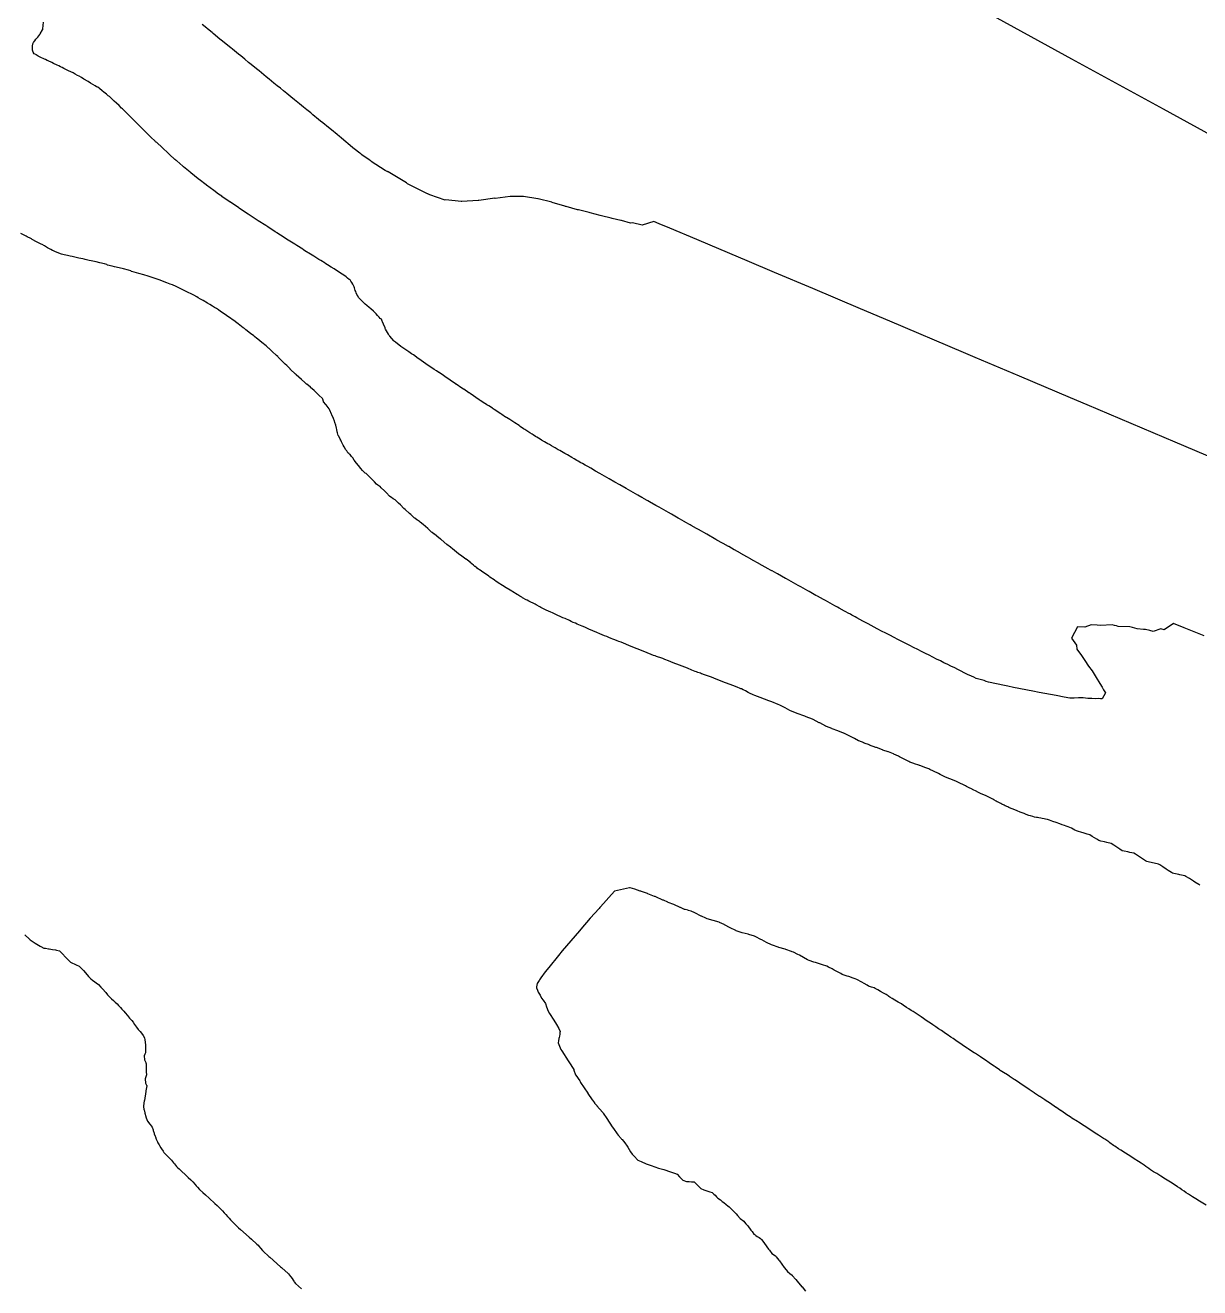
# Model space of a CAD drawing. Header units: metres. Extents: x 483462 to 484492, y 8428718 to 8429266.
# Drawn here: x 483600.89 to 483633.18, y 8429175.46 to 8429210.15 of the extents above; entities that cross this region are included whole.
import ezdxf

# ---------------------------------------------------------------- set-up
doc = ezdxf.new("R2010")
doc.units = ezdxf.units.M
for name, color, linetype in [('C-TINN-BNDY', 110, 'Continuous'), ('C-TOPO-MAJR', 9, 'Continuous'), ('C-TOPO-MINR', 8, 'Continuous')]:
    doc.layers.add(name, color=color, linetype=linetype)

msp = doc.modelspace()

# ---------------------------------------------------------------- linework, layer by layer
at = {"layer": 'C-TINN-BNDY', "color": 110, "linetype": 'Continuous', "lineweight": -3, "flags": 128}
msp.add_lwpolyline([(483570.195, 8429244.511), (483595.869, 8429227.753), (483596.878, 8429227.171), (483599.399, 8429225.791), (483601.92, 8429224.412), (483604.441, 8429223.032), (483606.962, 8429221.652), (483609.483, 8429220.272), (483612.004, 8429218.892), (483614.524, 8429217.512), (483617.045, 8429216.133), (483619.566, 8429214.753), (483622.087, 8429213.373), (483624.608, 8429211.993), (483627.129, 8429210.613), (483629.65, 8429209.234), (483632.171, 8429207.854), (483634.691, 8429206.474)], dxfattribs=at)
at = {"layer": 'C-TOPO-MAJR', "color": 9, "linetype": 'Continuous', "lineweight": -3, "elevation": 1210, "flags": 128}
msp.add_lwpolyline([(483633.945, 8429198.088), (483632.503, 8429198.698), (483630.081, 8429199.723), (483629.62, 8429199.918), (483628.22, 8429200.511), (483627.002, 8429201.027), (483626.684, 8429201.162), (483624.653, 8429202.022), (483623.846, 8429202.363), (483622.537, 8429202.918), (483621.49, 8429203.361), (483620.739, 8429203.679), (483619.722, 8429204.109), (483619.347, 8429204.268), (483618.607, 8429204.579), (483618.315, 8429204.7), (483618.173, 8429204.759), (483617.846, 8429204.661), (483617.584, 8429204.729), (483617.531, 8429204.72), (483617.281, 8429204.785), (483617.264, 8429204.787), (483617.028, 8429204.846), (483616.993, 8429204.855), (483616.733, 8429204.919), (483616.696, 8429204.929), (483616.419, 8429204.998), (483616.388, 8429205.006), (483616.099, 8429205.078), (483616.075, 8429205.083), (483615.762, 8429205.172), (483615.742, 8429205.177), (483615.721, 8429205.182), (483615.377, 8429205.286), (483615.363, 8429205.289), (483614.99, 8429205.386), (483614.982, 8429205.388), (483614.589, 8429205.452), (483614.586, 8429205.453), (483614.229, 8429205.447), (483614.225, 8429205.448), (483613.811, 8429205.397), (483613.803, 8429205.399), (483613.361, 8429205.343), (483613.35, 8429205.343), (483613.339, 8429205.341), (483612.891, 8429205.315), (483612.877, 8429205.313), (483612.448, 8429205.353), (483612.437, 8429205.352), (483612.012, 8429205.497), (483611.954, 8429205.518), (483611.952, 8429205.519), (483611.403, 8429205.799), (483611.381, 8429205.814), (483611.372, 8429205.82), (483611.367, 8429205.823), (483610.866, 8429206.122), (483610.861, 8429206.125), (483610.855, 8429206.128), (483610.849, 8429206.132), (483610.842, 8429206.136), (483610.823, 8429206.146), (483610.8, 8429206.158), (483610.788, 8429206.167), (483610.404, 8429206.413), (483610.39, 8429206.426), (483610.372, 8429206.44), (483610.349, 8429206.458), (483610.142, 8429206.598), (483610.117, 8429206.619), (483610.086, 8429206.644), (483609.928, 8429206.762), (483609.898, 8429206.787), (483609.761, 8429206.905), (483609.715, 8429206.943), (483609.579, 8429207.059), (483609.527, 8429207.102), (483609.462, 8429207.155), (483609.31, 8429207.279), (483609.231, 8429207.343), (483609.073, 8429207.472), (483609.011, 8429207.522), (483608.954, 8429207.569), (483608.8, 8429207.695), (483608.739, 8429207.744), (483608.629, 8429207.834), (483608.539, 8429207.906), (483608.432, 8429207.994), (483608.294, 8429208.105), (483608.191, 8429208.19), (483608.085, 8429208.275), (483607.987, 8429208.355), (483607.905, 8429208.422), (483607.819, 8429208.492), (483607.728, 8429208.566), (483607.599, 8429208.671), (483607.516, 8429208.738), (483607.318, 8429208.899), (483607.244, 8429208.96), (483607.097, 8429209.08), (483607.029, 8429209.135), (483606.923, 8429209.221), (483606.813, 8429209.312), (483606.756, 8429209.358), (483606.585, 8429209.497), (483606.539, 8429209.535), (483606.278, 8429209.748), (483606.242, 8429209.777), (483606.054, 8429209.93), (483606.026, 8429209.953), (483605.902, 8429210.056), (483605.881, 8429210.073), (483605.756, 8429210.176)], dxfattribs=at)
at = {"layer": 'C-TOPO-MINR', "color": 8, "linetype": 'Continuous', "lineweight": -3, "flags": 128}
for points, elevation in [([(483633.296, 8429193.372), (483632.747, 8429193.599), (483632.456, 8429193.715), (483632.201, 8429193.543), (483632.103, 8429193.566), (483631.899, 8429193.492), (483631.799, 8429193.522), (483631.68, 8429193.547), (483631.629, 8429193.553), (483631.453, 8429193.566), (483631.39, 8429193.588), (483631.327, 8429193.603), (483631.256, 8429193.621), (483630.935, 8429193.633), (483630.884, 8429193.647), (483630.828, 8429193.662), (483630.77, 8429193.673), (483630.449, 8429193.66), (483630.357, 8429193.667), (483630.189, 8429193.675), (483630.015, 8429193.617), (483629.817, 8429193.618), (483629.646, 8429193.308), (483629.786, 8429193.122), (483629.799, 8429193.005), (483629.923, 8429192.838), (483630.015, 8429192.697), (483630.114, 8429192.54), (483630.217, 8429192.409), (483630.331, 8429192.227), (483630.43, 8429192.063), (483630.497, 8429191.968), (483630.533, 8429191.89), (483630.583, 8429191.808), (483630.489, 8429191.646), (483630.45, 8429191.646), (483630.393, 8429191.655), (483630.314, 8429191.646), (483630.206, 8429191.651), (483630.096, 8429191.649), (483629.974, 8429191.672), (483629.842, 8429191.669), (483629.725, 8429191.663), (483629.608, 8429191.662), (483629.449, 8429191.692), (483629.225, 8429191.731), (483628.766, 8429191.818), (483628.585, 8429191.854), (483628.058, 8429191.957), (483627.896, 8429191.99), (483627.811, 8429192.01), (483627.368, 8429192.099), (483627.309, 8429192.123), (483627.251, 8429192.152), (483627.031, 8429192.203), (483626.969, 8429192.235), (483626.9, 8429192.269), (483626.794, 8429192.313), (483626.697, 8429192.362), (483626.621, 8429192.4), (483626.523, 8429192.451), (483626.439, 8429192.492), (483626.336, 8429192.542), (483626.247, 8429192.587), (483626.143, 8429192.637), (483626.048, 8429192.685), (483625.943, 8429192.737), (483625.84, 8429192.788), (483625.735, 8429192.841), (483625.635, 8429192.891), (483625.523, 8429192.947), (483625.422, 8429192.998), (483625.306, 8429193.057), (483625.209, 8429193.107), (483625.082, 8429193.172), (483624.989, 8429193.219), (483624.897, 8429193.266), (483624.761, 8429193.336), (483624.671, 8429193.383), (483624.532, 8429193.455), (483624.449, 8429193.498), (483624.308, 8429193.572), (483624.23, 8429193.612), (483624.064, 8429193.701), (483623.987, 8429193.742), (483623.916, 8429193.78), (483623.75, 8429193.868), (483623.704, 8429193.893), (483623.613, 8429193.942), (483623.571, 8429193.966), (483623.511, 8429193.999), (483623.449, 8429194.034), (483623.41, 8429194.056), (483623.265, 8429194.136), (483623.214, 8429194.163), (483623.143, 8429194.202), (483622.886, 8429194.343), (483622.837, 8429194.37), (483622.664, 8429194.465), (483622.626, 8429194.486), (483622.533, 8429194.538), (483622.437, 8429194.592), (483622.403, 8429194.611), (483622.211, 8429194.718), (483622.177, 8429194.737), (483622.133, 8429194.761), (483621.814, 8429194.938), (483621.787, 8429194.953), (483621.565, 8429195.077), (483621.551, 8429195.084), (483621.422, 8429195.157), (483621.411, 8429195.163), (483621.279, 8429195.237), (483621.27, 8429195.242), (483621.113, 8429195.33), (483621.104, 8429195.335), (483620.835, 8429195.486), (483620.831, 8429195.488), (483620.73, 8429195.545), (483620.559, 8429195.641), (483620.552, 8429195.645), (483620.385, 8429195.739), (483620.378, 8429195.743), (483620.228, 8429195.826), (483620.224, 8429195.829), (483620.219, 8429195.831), (483620.073, 8429195.913), (483620.06, 8429195.92), (483619.905, 8429196.008), (483619.872, 8429196.027), (483619.627, 8429196.166), (483619.395, 8429196.297), (483619.342, 8429196.327), (483619.199, 8429196.408), (483619.169, 8429196.425), (483619.035, 8429196.5), (483619.019, 8429196.508), (483619.003, 8429196.517), (483618.872, 8429196.591), (483618.838, 8429196.61), (483618.651, 8429196.716), (483618.573, 8429196.761), (483618.314, 8429196.908), (483618.223, 8429196.96), (483618.052, 8429197.057), (483618.002, 8429197.085), (483617.89, 8429197.148), (483617.864, 8429197.163), (483617.837, 8429197.178), (483617.728, 8429197.239), (483617.665, 8429197.275), (483617.539, 8429197.347), (483617.407, 8429197.422), (483617.232, 8429197.523), (483617.097, 8429197.6), (483616.943, 8429197.688), (483616.816, 8429197.761), (483616.686, 8429197.835), (483616.57, 8429197.902), (483616.436, 8429197.979), (483616.355, 8429198.025), (483616.285, 8429198.066), (483616.207, 8429198.109), (483616.167, 8429198.132), (483616.092, 8429198.174), (483616.051, 8429198.197), (483615.983, 8429198.236), (483615.915, 8429198.275), (483615.794, 8429198.345), (483615.72, 8429198.388), (483615.673, 8429198.415), (483615.584, 8429198.467), (483615.542, 8429198.491), (483615.46, 8429198.539), (483615.419, 8429198.563), (483615.356, 8429198.6), (483615.303, 8429198.63), (483615.259, 8429198.654), (483615.214, 8429198.679), (483615.161, 8429198.709), (483615.086, 8429198.754), (483615.045, 8429198.779), (483614.955, 8429198.834), (483614.921, 8429198.854), (483614.855, 8429198.896), (483614.827, 8429198.914), (483614.759, 8429198.957), (483614.732, 8429198.975), (483614.654, 8429199.026), (483614.624, 8429199.046), (483614.591, 8429199.068), (483614.495, 8429199.131), (483614.465, 8429199.152), (483614.351, 8429199.228), (483614.321, 8429199.248), (483614.238, 8429199.303), (483614.209, 8429199.319), (483614.164, 8429199.345), (483614.118, 8429199.371), (483614.09, 8429199.387), (483613.99, 8429199.454), (483613.963, 8429199.472), (483613.784, 8429199.593), (483613.751, 8429199.615), (483613.732, 8429199.628), (483613.63, 8429199.697), (483613.616, 8429199.705), (483613.579, 8429199.726), (483613.541, 8429199.748), (483613.527, 8429199.756), (483613.392, 8429199.847), (483613.372, 8429199.861), (483613.119, 8429200.033), (483613.096, 8429200.049), (483613.083, 8429200.057), (483612.944, 8429200.152), (483612.94, 8429200.154), (483612.892, 8429200.182), (483612.889, 8429200.184), (483612.734, 8429200.29), (483612.728, 8429200.295), (483612.716, 8429200.303), (483612.428, 8429200.501), (483612.427, 8429200.501), (483612.384, 8429200.531), (483612.266, 8429200.612), (483612.263, 8429200.614), (483612.197, 8429200.654), (483612.136, 8429200.693), (483612.129, 8429200.698), (483611.984, 8429200.799), (483611.971, 8429200.808), (483611.714, 8429200.987), (483611.696, 8429201), (483611.561, 8429201.094), (483611.513, 8429201.125), (483611.431, 8429201.176), (483611.407, 8429201.194), (483611.24, 8429201.306), (483611.211, 8429201.326), (483611.065, 8429201.446), (483611.044, 8429201.462), (483611.019, 8429201.481), (483610.915, 8429201.614), (483610.895, 8429201.632), (483610.884, 8429201.65), (483610.876, 8429201.669), (483610.792, 8429201.804), (483610.788, 8429201.824), (483610.785, 8429201.845), (483610.746, 8429201.916), (483610.737, 8429201.94), (483610.712, 8429202), (483610.7, 8429202.027), (483610.681, 8429202.075), (483610.647, 8429202.099), (483610.622, 8429202.129), (483610.572, 8429202.182), (483610.535, 8429202.22), (483610.46, 8429202.297), (483610.389, 8429202.358), (483610.344, 8429202.397), (483610.28, 8429202.451), (483610.232, 8429202.491), (483610.176, 8429202.546), (483610.131, 8429202.589), (483610.088, 8429202.636), (483610.053, 8429202.673), (483610.029, 8429202.72), (483610.009, 8429202.756), (483609.991, 8429202.798), (483609.974, 8429202.834), (483609.964, 8429202.868), (483609.953, 8429202.904), (483609.945, 8429202.935), (483609.934, 8429202.97), (483609.916, 8429203.006), (483609.896, 8429203.043), (483609.87, 8429203.082), (483609.844, 8429203.122), (483609.819, 8429203.158), (483609.798, 8429203.171), (483609.751, 8429203.208), (483609.709, 8429203.238), (483609.646, 8429203.283), (483609.605, 8429203.312), (483609.581, 8429203.327), (483609.521, 8429203.366), (483609.477, 8429203.394), (483609.379, 8429203.457), (483609.302, 8429203.506), (483609.196, 8429203.573), (483609.156, 8429203.599), (483609.132, 8429203.614), (483609.017, 8429203.686), (483608.965, 8429203.719), (483608.823, 8429203.808), (483608.734, 8429203.863), (483608.581, 8429203.959), (483608.536, 8429203.987), (483608.517, 8429204.002), (483608.353, 8429204.105), (483608.305, 8429204.135), (483608.122, 8429204.25), (483608.045, 8429204.299), (483608.005, 8429204.324), (483607.81, 8429204.448), (483607.799, 8429204.458), (483607.762, 8429204.481), (483607.558, 8429204.612), (483607.502, 8429204.648), (483607.292, 8429204.783), (483607.267, 8429204.8), (483607.042, 8429204.947), (483607.035, 8429204.954), (483607.016, 8429204.966), (483606.784, 8429205.12), (483606.76, 8429205.136), (483606.532, 8429205.29), (483606.524, 8429205.295), (483606.297, 8429205.453), (483606.296, 8429205.453), (483606.296, 8429205.454), (483606.294, 8429205.455), (483606.206, 8429205.517), (483606.078, 8429205.61), (483606.074, 8429205.612), (483605.873, 8429205.761), (483605.868, 8429205.765), (483605.671, 8429205.917), (483605.663, 8429205.922), (483605.654, 8429205.928), (483605.643, 8429205.937), (483605.447, 8429206.095), (483605.423, 8429206.116), (483605.244, 8429206.267), (483605.225, 8429206.283), (483605.059, 8429206.427), (483605.044, 8429206.438), (483605.029, 8429206.448), (483605.006, 8429206.469), (483604.852, 8429206.607), (483604.81, 8429206.646), (483604.672, 8429206.776), (483604.645, 8429206.801), (483604.518, 8429206.922), (483604.504, 8429206.932), (483604.49, 8429206.942), (483604.475, 8429206.955), (483604.459, 8429206.968), (483604.342, 8429207.083), (483604.311, 8429207.113), (483604.255, 8429207.168), (483604.148, 8429207.275), (483604.113, 8429207.309), (483604.015, 8429207.406), (483603.999, 8429207.423), (483603.982, 8429207.439), (483603.948, 8429207.473), (483603.858, 8429207.564), (483603.795, 8429207.627), (483603.713, 8429207.71), (483603.676, 8429207.747), (483603.602, 8429207.821), (483603.585, 8429207.838), (483603.568, 8429207.854), (483603.539, 8429207.879), (483603.471, 8429207.946), (483603.401, 8429208.013), (483603.338, 8429208.073), (483603.264, 8429208.144), (483603.208, 8429208.196), (483603.173, 8429208.217), (483603.123, 8429208.26), (483603.052, 8429208.318), (483603.005, 8429208.357), (483602.932, 8429208.416), (483602.883, 8429208.452), (483602.851, 8429208.467), (483602.81, 8429208.487), (483602.75, 8429208.527), (483602.688, 8429208.564), (483602.619, 8429208.607), (483602.505, 8429208.677), (483602.439, 8429208.717), (483602.373, 8429208.755), (483602.332, 8429208.776), (483602.265, 8429208.81), (483602.204, 8429208.843), (483602.082, 8429208.906), (483602.026, 8429208.934), (483601.956, 8429208.969), (483601.909, 8429208.992), (483601.863, 8429209.015), (483601.816, 8429209.039), (483601.771, 8429209.061), (483601.666, 8429209.108), (483601.624, 8429209.127), (483601.517, 8429209.176), (483601.495, 8429209.186), (483601.449, 8429209.212), (483601.425, 8429209.222), (483601.38, 8429209.242), (483601.334, 8429209.261), (483601.316, 8429209.269), (483601.263, 8429209.297), (483601.25, 8429209.305), (483601.192, 8429209.34), (483601.182, 8429209.347), (483601.139, 8429209.372), (483601.105, 8429209.414), (483601.087, 8429209.474), (483601.087, 8429209.523), (483601.087, 8429209.533), (483601.087, 8429209.582), (483601.098, 8429209.643), (483601.119, 8429209.679), (483601.144, 8429209.717), (483601.152, 8429209.727), (483601.186, 8429209.769), (483601.196, 8429209.78), (483601.234, 8429209.827), (483601.291, 8429209.904), (483601.3, 8429209.916), (483601.364, 8429210.025), (483601.372, 8429210.039), (483601.374, 8429210.054), (483601.396, 8429210.244)], 1208), ([(483633.176, 8429186.523), (483633.148, 8429186.54), (483633.042, 8429186.602), (483633.001, 8429186.629), (483632.894, 8429186.705), (483632.797, 8429186.761), (483632.764, 8429186.781), (483632.629, 8429186.81), (483632.597, 8429186.817), (483632.464, 8429186.846), (483632.43, 8429186.853), (483632.396, 8429186.875), (483632.306, 8429186.928), (483632.255, 8429186.963), (483632.164, 8429187.03), (483632.08, 8429187.08), (483632.041, 8429187.104), (483631.92, 8429187.129), (483631.88, 8429187.137), (483631.761, 8429187.16), (483631.721, 8429187.169), (483631.682, 8429187.193), (483631.573, 8429187.264), (483631.517, 8429187.303), (483631.41, 8429187.373), (483631.366, 8429187.401), (483631.252, 8429187.425), (483631.203, 8429187.436), (483631.094, 8429187.458), (483631.045, 8429187.468), (483630.979, 8429187.511), (483630.893, 8429187.567), (483630.81, 8429187.621), (483630.736, 8429187.669), (483630.619, 8429187.699), (483630.56, 8429187.714), (483630.461, 8429187.736), (483630.401, 8429187.751), (483630.342, 8429187.787), (483630.279, 8429187.826), (483630.218, 8429187.864), (483630.151, 8429187.905), (483630.082, 8429187.928), (483630, 8429187.954), (483629.907, 8429187.979), (483629.842, 8429187.997), (483629.787, 8429188.012), (483629.738, 8429188.038), (483629.698, 8429188.06), (483629.648, 8429188.087), (483629.608, 8429188.108), (483629.563, 8429188.125), (483629.505, 8429188.146), (483629.457, 8429188.163), (483629.392, 8429188.185), (483629.329, 8429188.208), (483629.232, 8429188.242), (483629.135, 8429188.277), (483629.045, 8429188.307), (483628.99, 8429188.327), (483628.936, 8429188.338), (483628.9, 8429188.346), (483628.846, 8429188.356), (483628.811, 8429188.363), (483628.755, 8429188.373), (483628.72, 8429188.379), (483628.685, 8429188.386), (483628.629, 8429188.396), (483628.589, 8429188.408), (483628.525, 8429188.426), (483628.48, 8429188.44), (483628.405, 8429188.464), (483628.348, 8429188.488), (483628.24, 8429188.531), (483628.153, 8429188.568), (483628.047, 8429188.612), (483627.996, 8429188.633), (483627.93, 8429188.661), (483627.897, 8429188.675), (483627.831, 8429188.705), (483627.799, 8429188.719), (483627.734, 8429188.751), (483627.705, 8429188.767), (483627.639, 8429188.801), (483627.61, 8429188.817), (483627.581, 8429188.833), (483627.514, 8429188.871), (483627.484, 8429188.887), (483627.412, 8429188.926), (483627.364, 8429188.949), (483627.287, 8429188.984), (483627.171, 8429189.037), (483627.097, 8429189.071), (483627.01, 8429189.112), (483626.965, 8429189.132), (483626.88, 8429189.177), (483626.853, 8429189.191), (483626.766, 8429189.237), (483626.74, 8429189.251), (483626.642, 8429189.299), (483626.614, 8429189.312), (483626.584, 8429189.326), (483626.469, 8429189.378), (483626.441, 8429189.39), (483626.329, 8429189.435), (483626.302, 8429189.447), (483626.187, 8429189.494), (483626.152, 8429189.511), (483626.044, 8429189.564), (483625.994, 8429189.589), (483625.861, 8429189.655), (483625.757, 8429189.705), (483625.73, 8429189.718), (483625.618, 8429189.761), (483625.6, 8429189.768), (483625.485, 8429189.808), (483625.469, 8429189.814), (483625.452, 8429189.82), (483625.335, 8429189.859), (483625.319, 8429189.864), (483625.202, 8429189.907), (483625.181, 8429189.917), (483625.072, 8429189.972), (483624.923, 8429190.051), (483624.896, 8429190.065), (483624.771, 8429190.126), (483624.756, 8429190.134), (483624.618, 8429190.185), (483624.609, 8429190.188), (483624.467, 8429190.236), (483624.459, 8429190.239), (483624.289, 8429190.302), (483624.281, 8429190.305), (483624.273, 8429190.308), (483624.102, 8429190.373), (483624.097, 8429190.375), (483623.951, 8429190.428), (483623.948, 8429190.43), (483623.802, 8429190.488), (483623.799, 8429190.49), (483623.683, 8429190.55), (483623.681, 8429190.55), (483623.629, 8429190.579), (483623.54, 8429190.628), (483623.539, 8429190.628), (483623.39, 8429190.703), (483623.386, 8429190.704), (483623.23, 8429190.766), (483623.072, 8429190.822), (483623.061, 8429190.826), (483622.919, 8429190.882), (483622.909, 8429190.886), (483622.901, 8429190.89), (483622.728, 8429190.982), (483622.718, 8429190.987), (483622.549, 8429191.076), (483622.528, 8429191.084), (483622.355, 8429191.153), (483622.316, 8429191.167), (483622.105, 8429191.244), (483621.952, 8429191.304), (483621.923, 8429191.315), (483621.908, 8429191.323), (483621.777, 8429191.392), (483621.76, 8429191.401), (483621.632, 8429191.469), (483621.589, 8429191.486), (483621.41, 8429191.557), (483621.332, 8429191.587), (483621.091, 8429191.677), (483620.947, 8429191.732), (483620.896, 8429191.752), (483620.798, 8429191.802), (483620.777, 8429191.812), (483620.761, 8429191.821), (483620.689, 8429191.86), (483620.669, 8429191.87), (483620.624, 8429191.893), (483620.581, 8429191.914), (483620.561, 8429191.922), (483620.52, 8429191.939), (483620.479, 8429191.955), (483620.412, 8429191.981), (483620.268, 8429192.037), (483620.136, 8429192.088), (483619.884, 8429192.186), (483619.752, 8429192.237), (483619.673, 8429192.268), (483619.613, 8429192.288), (483619.593, 8429192.295), (483619.534, 8429192.315), (483619.513, 8429192.322), (483619.477, 8429192.335), (483619.45, 8429192.345), (483619.412, 8429192.359), (483619.383, 8429192.37), (483619.345, 8429192.384), (483619.305, 8429192.398), (483619.217, 8429192.433), (483619.093, 8429192.482), (483618.878, 8429192.567), (483618.701, 8429192.637), (483618.576, 8429192.687), (483618.471, 8429192.728), (483618.415, 8429192.748), (483618.387, 8429192.759), (483618.331, 8429192.778), (483618.302, 8429192.788), (483618.239, 8429192.811), (483618.204, 8429192.824), (483618.164, 8429192.838), (483618.092, 8429192.865), (483617.982, 8429192.91), (483617.873, 8429192.954), (483617.709, 8429193.021), (483617.505, 8429193.104), (483617.399, 8429193.147), (483617.274, 8429193.198), (483617.208, 8429193.223), (483617.159, 8429193.242), (483617.095, 8429193.267), (483617.045, 8429193.285), (483616.993, 8429193.306), (483616.93, 8429193.331), (483616.877, 8429193.353), (483616.814, 8429193.379), (483616.689, 8429193.432), (483616.605, 8429193.467), (483616.384, 8429193.561), (483616.27, 8429193.61), (483616.196, 8429193.642), (483616.062, 8429193.699), (483616.012, 8429193.721), (483615.956, 8429193.746), (483615.899, 8429193.772), (483615.851, 8429193.793), (483615.73, 8429193.848), (483615.672, 8429193.874), (483615.461, 8429193.97), (483615.385, 8429194.005), (483615.336, 8429194.027), (483615.212, 8429194.084), (483615.178, 8429194.102), (483615.123, 8429194.129), (483615.068, 8429194.158), (483615.036, 8429194.175), (483614.938, 8429194.226), (483614.905, 8429194.242), (483614.735, 8429194.33), (483614.692, 8429194.352), (483614.664, 8429194.366), (483614.562, 8429194.419), (483614.539, 8429194.434), (483614.485, 8429194.466), (483614.431, 8429194.5), (483614.41, 8429194.514), (483614.294, 8429194.585), (483614.268, 8429194.6), (483614.064, 8429194.725), (483614.032, 8429194.745), (483614.012, 8429194.756), (483613.895, 8429194.828), (483613.883, 8429194.837), (483613.838, 8429194.87), (483613.791, 8429194.904), (483613.78, 8429194.912), (483613.666, 8429194.99), (483613.653, 8429194.999), (483613.633, 8429195.013), (483613.431, 8429195.15), (483613.422, 8429195.157), (483613.305, 8429195.237), (483613.3, 8429195.241), (483613.257, 8429195.276), (483613.253, 8429195.28), (483613.211, 8429195.316), (483613.168, 8429195.354), (483613.165, 8429195.356), (483613.122, 8429195.394), (483613.12, 8429195.396), (483613.008, 8429195.48), (483613.006, 8429195.481), (483612.894, 8429195.565), (483612.803, 8429195.633), (483612.69, 8429195.718), (483612.686, 8429195.721), (483612.637, 8429195.762), (483612.635, 8429195.764), (483612.586, 8429195.806), (483612.58, 8429195.81), (483612.484, 8429195.889), (483612.323, 8429196.019), (483612.304, 8429196.035), (483612.209, 8429196.112), (483612.196, 8429196.123), (483612.138, 8429196.167), (483612.131, 8429196.173), (483612.074, 8429196.216), (483612.061, 8429196.228), (483611.982, 8429196.296), (483611.954, 8429196.321), (483611.826, 8429196.433), (483611.749, 8429196.498), (483611.73, 8429196.515), (483611.671, 8429196.556), (483611.656, 8429196.567), (483611.598, 8429196.607), (483611.583, 8429196.62), (483611.489, 8429196.706), (483611.457, 8429196.734), (483611.335, 8429196.848), (483611.302, 8429196.878), (483611.202, 8429196.973), (483611.154, 8429197.019), (483611.087, 8429197.082), (483611.055, 8429197.111), (483611.007, 8429197.143), (483610.959, 8429197.174), (483610.936, 8429197.189), (483610.908, 8429197.217), (483610.817, 8429197.307), (483610.764, 8429197.36), (483610.679, 8429197.445), (483610.647, 8429197.476), (483610.607, 8429197.501), (483610.582, 8429197.518), (483610.543, 8429197.543), (483610.487, 8429197.603), (483610.417, 8429197.679), (483610.358, 8429197.743), (483610.293, 8429197.813), (483610.263, 8429197.834), (483610.237, 8429197.85), (483610.207, 8429197.87), (483610.164, 8429197.921), (483610.12, 8429197.973), (483610.052, 8429198.055), (483609.997, 8429198.123), (483609.936, 8429198.205), (483609.892, 8429198.265), (483609.863, 8429198.304), (483609.825, 8429198.357), (483609.805, 8429198.371), (483609.786, 8429198.386), (483609.762, 8429198.404), (483609.728, 8429198.455), (483609.705, 8429198.49), (483609.655, 8429198.572), (483609.628, 8429198.616), (483609.581, 8429198.706), (483609.562, 8429198.75), (483609.549, 8429198.781), (483609.51, 8429198.863), (483609.491, 8429198.882), (483609.474, 8429198.952), (483609.469, 8429198.977), (483609.454, 8429199.05), (483609.447, 8429199.079), (483609.425, 8429199.162), (483609.419, 8429199.189), (483609.414, 8429199.21), (483609.385, 8429199.304), (483609.375, 8429199.323), (483609.363, 8429199.347), (483609.323, 8429199.447), (483609.313, 8429199.469), (483609.26, 8429199.577), (483609.257, 8429199.591), (483609.244, 8429199.609), (483609.163, 8429199.719), (483609.151, 8429199.734), (483609.092, 8429199.807), (483609.09, 8429199.817), (483609.068, 8429199.882), (483609.063, 8429199.893), (483609.053, 8429199.903), (483608.971, 8429199.981), (483608.962, 8429199.99), (483608.879, 8429200.068), (483608.875, 8429200.072), (483608.845, 8429200.108), (483608.842, 8429200.112), (483608.834, 8429200.118), (483608.736, 8429200.2), (483608.73, 8429200.205), (483608.628, 8429200.29), (483608.626, 8429200.292), (483608.58, 8429200.337), (483608.578, 8429200.339), (483608.485, 8429200.42), (483608.483, 8429200.422), (483608.338, 8429200.551), (483608.325, 8429200.563), (483608.324, 8429200.564), (483608.177, 8429200.706), (483608.173, 8429200.711), (483608.088, 8429200.795), (483608.082, 8429200.801), (483608.035, 8429200.844), (483608.028, 8429200.851), (483607.934, 8429200.946), (483607.844, 8429201.037), (483607.833, 8429201.048), (483607.797, 8429201.079), (483607.784, 8429201.091), (483607.689, 8429201.181), (483607.597, 8429201.267), (483607.579, 8429201.284), (483607.54, 8429201.321), (483607.516, 8429201.341), (483607.398, 8429201.439), (483607.284, 8429201.532), (483607.25, 8429201.559), (483607.204, 8429201.591), (483607.17, 8429201.618), (483607.087, 8429201.683), (483606.954, 8429201.787), (483606.914, 8429201.818), (483606.884, 8429201.841), (483606.742, 8429201.949), (483606.708, 8429201.974), (483606.621, 8429202.04), (483606.583, 8429202.068), (483606.529, 8429202.104), (483606.487, 8429202.134), (483606.421, 8429202.179), (483606.308, 8429202.257), (483606.261, 8429202.29), (483606.199, 8429202.332), (483606.146, 8429202.367), (483606.095, 8429202.401), (483606.037, 8429202.437), (483605.967, 8429202.479), (483605.904, 8429202.517), (483605.782, 8429202.589), (483605.712, 8429202.629), (483605.647, 8429202.667), (483605.607, 8429202.693), (483605.529, 8429202.735), (483605.455, 8429202.771), (483605.369, 8429202.814), (483605.24, 8429202.878), (483605.146, 8429202.92), (483605.078, 8429202.954), (483605.039, 8429202.977), (483604.943, 8429203.017), (483604.875, 8429203.042), (483604.78, 8429203.078), (483604.66, 8429203.122), (483604.597, 8429203.146), (483604.494, 8429203.182), (483604.463, 8429203.197), (483604.349, 8429203.233), (483604.274, 8429203.257), (483604.152, 8429203.292), (483604.018, 8429203.334), (483603.887, 8429203.37), (483603.816, 8429203.392), (483603.794, 8429203.407), (483603.729, 8429203.423), (483603.594, 8429203.458), (483603.477, 8429203.487), (483603.345, 8429203.519), (483603.283, 8429203.535), (483603.152, 8429203.566), (483603.132, 8429203.579), (483603.074, 8429203.594), (483602.941, 8429203.624), (483602.837, 8429203.65), (483602.707, 8429203.679), (483602.652, 8429203.692), (483602.536, 8429203.718), (483602.513, 8429203.724), (483602.475, 8429203.732), (483602.36, 8429203.757), (483602.289, 8429203.773), (483602.177, 8429203.798), (483602.129, 8429203.808), (483602.054, 8429203.825), (483601.965, 8429203.847), (483601.925, 8429203.857), (483601.891, 8429203.867), (483601.815, 8429203.888), (483601.75, 8429203.916), (483601.723, 8429203.927), (483601.664, 8429203.955), (483601.64, 8429203.966), (483601.592, 8429203.993), (483601.574, 8429204.004), (483601.525, 8429204.032), (483601.507, 8429204.042), (483601.449, 8429204.075), (483601.423, 8429204.089), (483601.356, 8429204.127), (483601.326, 8429204.143), (483601.24, 8429204.188), (483601.203, 8429204.207), (483601.086, 8429204.268), (483601.059, 8429204.282), (483601.043, 8429204.29), (483600.942, 8429204.343), (483600.913, 8429204.358), (483600.766, 8429204.434)], 1206), ([(483633.354, 8429177.731), (483633.171, 8429177.842), (483633.064, 8429177.906), (483632.976, 8429177.961), (483632.863, 8429178.03), (483632.804, 8429178.07), (483632.744, 8429178.113), (483632.686, 8429178.153), (483632.627, 8429178.194), (483632.565, 8429178.237), (483632.47, 8429178.297), (483632.372, 8429178.359), (483632.234, 8429178.445), (483632.105, 8429178.525), (483631.992, 8429178.595), (483631.907, 8429178.649), (483631.826, 8429178.704), (483631.776, 8429178.738), (483631.697, 8429178.794), (483631.65, 8429178.827), (483631.564, 8429178.885), (483631.496, 8429178.929), (483631.376, 8429179.005), (483631.284, 8429179.064), (483631.136, 8429179.157), (483631.003, 8429179.242), (483630.946, 8429179.278), (483630.842, 8429179.349), (483630.807, 8429179.373), (483630.706, 8429179.444), (483630.674, 8429179.466), (483630.565, 8429179.54), (483630.529, 8429179.564), (483630.395, 8429179.651), (483630.347, 8429179.682), (483630.192, 8429179.781), (483630.152, 8429179.807), (483629.995, 8429179.908), (483629.841, 8429180.007), (483629.813, 8429180.025), (483629.663, 8429180.123), (483629.641, 8429180.137), (483629.498, 8429180.231), (483629.486, 8429180.238), (483629.355, 8429180.328), (483629.347, 8429180.334), (483629.219, 8429180.422), (483629.214, 8429180.426), (483629.077, 8429180.519), (483629.074, 8429180.521), (483628.926, 8429180.618), (483628.913, 8429180.627), (483628.778, 8429180.714), (483628.775, 8429180.716), (483628.632, 8429180.81), (483628.625, 8429180.814), (483628.491, 8429180.906), (483628.369, 8429180.991), (483628.353, 8429181.001), (483628.232, 8429181.084), (483628.217, 8429181.094), (483628.096, 8429181.174), (483628.078, 8429181.186), (483627.963, 8429181.26), (483627.945, 8429181.272), (483627.843, 8429181.339), (483627.825, 8429181.35), (483627.694, 8429181.434), (483627.674, 8429181.447), (483627.548, 8429181.53), (483627.522, 8429181.547), (483627.427, 8429181.612), (483627.386, 8429181.64), (483627.284, 8429181.711), (483627.185, 8429181.778), (483627.148, 8429181.803), (483627.01, 8429181.894), (483626.971, 8429181.919), (483626.849, 8429181.999), (483626.814, 8429182.022), (483626.782, 8429182.043), (483626.681, 8429182.111), (483626.647, 8429182.135), (483626.549, 8429182.201), (483626.508, 8429182.229), (483626.395, 8429182.307), (483626.333, 8429182.349), (483626.233, 8429182.417), (483626.189, 8429182.447), (483626.111, 8429182.501), (483626.073, 8429182.526), (483625.997, 8429182.578), (483625.958, 8429182.605), (483625.918, 8429182.632), (483625.843, 8429182.682), (483625.801, 8429182.71), (483625.729, 8429182.758), (483625.657, 8429182.807), (483625.586, 8429182.856), (483625.516, 8429182.903), (483625.435, 8429182.958), (483625.35, 8429183.012), (483625.295, 8429183.047), (483625.239, 8429183.083), (483625.175, 8429183.123), (483625.118, 8429183.162), (483625.076, 8429183.19), (483625.036, 8429183.218), (483624.977, 8429183.258), (483624.888, 8429183.311), (483624.798, 8429183.365), (483624.724, 8429183.409), (483624.656, 8429183.449), (483624.63, 8429183.466), (483624.607, 8429183.482), (483624.579, 8429183.5), (483624.553, 8429183.514), (483624.481, 8429183.555), (483624.404, 8429183.598), (483624.324, 8429183.643), (483624.25, 8429183.684), (483624.222, 8429183.697), (483624.193, 8429183.708), (483624.15, 8429183.722), (483624.122, 8429183.732), (483624.068, 8429183.751), (483624.03, 8429183.772), (483623.947, 8429183.82), (483623.883, 8429183.856), (483623.748, 8429183.927), (483623.7, 8429183.952), (483623.653, 8429183.967), (483623.526, 8429184.01), (483623.481, 8429184.025), (483623.349, 8429184.069), (483623.306, 8429184.092), (483623.217, 8429184.137), (483623.124, 8429184.191), (483623.07, 8429184.221), (483622.969, 8429184.272), (483622.924, 8429184.295), (483622.802, 8429184.338), (483622.752, 8429184.354), (483622.616, 8429184.394), (483622.568, 8429184.41), (483622.436, 8429184.456), (483622.397, 8429184.475), (483622.281, 8429184.533), (483622.171, 8429184.596), (483622.13, 8429184.619), (483622.009, 8429184.678), (483621.976, 8429184.695), (483621.95, 8429184.704), (483621.801, 8429184.754), (483621.777, 8429184.761), (483621.61, 8429184.809), (483621.587, 8429184.816), (483621.429, 8429184.87), (483621.402, 8429184.883), (483621.268, 8429184.948), (483621.139, 8429185.021), (483621.114, 8429185.034), (483620.974, 8429185.102), (483620.956, 8429185.111), (483620.936, 8429185.117), (483620.779, 8429185.169), (483620.762, 8429185.174), (483620.599, 8429185.217), (483620.437, 8429185.27), (483620.423, 8429185.276), (483620.264, 8429185.351), (483620.11, 8429185.434), (483620.102, 8429185.439), (483619.972, 8429185.501), (483619.969, 8429185.503), (483619.966, 8429185.504), (483619.803, 8429185.55), (483619.802, 8429185.55), (483619.636, 8429185.597), (483619.636, 8429185.597), (483619.601, 8429185.613), (483619.478, 8429185.669), (483619.475, 8429185.67), (483619.297, 8429185.76), (483619.293, 8429185.763), (483619.194, 8429185.812), (483619.114, 8429185.831), (483619.109, 8429185.832), (483619.029, 8429185.851), (483619.024, 8429185.852), (483619.016, 8429185.856), (483618.903, 8429185.907), (483618.895, 8429185.911), (483618.717, 8429185.996), (483618.568, 8429186.047), (483618.553, 8429186.053), (483618.435, 8429186.107), (483618.418, 8429186.114), (483618.22, 8429186.202), (483618.202, 8429186.209), (483618.184, 8429186.215), (483618.008, 8429186.285), (483617.992, 8429186.291), (483617.828, 8429186.351), (483617.81, 8429186.356), (483617.791, 8429186.362), (483617.649, 8429186.411), (483617.518, 8429186.452), (483617.499, 8429186.454), (483617.089, 8429186.357), (483616.7, 8429185.927), (483616.687, 8429185.913), (483616.663, 8429185.885), (483616.424, 8429185.613), (483616.161, 8429185.312), (483616.122, 8429185.267), (483615.654, 8429184.717), (483615.55, 8429184.593), (483615.281, 8429184.263), (483615.185, 8429184.142), (483615.062, 8429183.98), (483615.023, 8429183.919), (483615.017, 8429183.903), (483614.959, 8429183.825), (483614.943, 8429183.726), (483614.942, 8429183.702), (483614.975, 8429183.636), (483614.986, 8429183.583), (483615.046, 8429183.498), (483615.084, 8429183.416), (483615.128, 8429183.362), (483615.189, 8429183.271), (483615.216, 8429183.182), (483615.262, 8429183.064), (483615.305, 8429182.995), (483615.419, 8429182.809), (483615.491, 8429182.693), (483615.559, 8429182.581), (483615.593, 8429182.5), (483615.59, 8429182.478), (483615.582, 8429182.432), (483615.576, 8429182.376), (483615.569, 8429182.335), (483615.561, 8429182.308), (483615.551, 8429182.247), (483615.54, 8429182.186), (483615.614, 8429182.009), (483615.64, 8429181.967), (483615.813, 8429181.698), (483615.852, 8429181.638), (483615.952, 8429181.481), (483615.969, 8429181.455), (483615.97, 8429181.439), (483616.019, 8429181.313), (483616.023, 8429181.307), (483616.028, 8429181.3), (483616.131, 8429181.142), (483616.141, 8429181.128), (483616.156, 8429181.104), (483616.354, 8429180.805), (483616.358, 8429180.799), (483616.472, 8429180.627), (483616.483, 8429180.61), (483616.483, 8429180.61), (483616.541, 8429180.537), (483616.542, 8429180.536), (483616.6, 8429180.465), (483616.601, 8429180.463), (483616.603, 8429180.461), (483616.676, 8429180.377), (483616.679, 8429180.373), (483616.764, 8429180.272), (483616.773, 8429180.258), (483616.878, 8429180.106), (483617.028, 8429179.885), (483617.062, 8429179.835), (483617.164, 8429179.689), (483617.19, 8429179.652), (483617.268, 8429179.562), (483617.282, 8429179.546), (483617.296, 8429179.53), (483617.373, 8429179.444), (483617.433, 8429179.352), (483617.452, 8429179.32), (483617.532, 8429179.196), (483617.575, 8429179.132), (483617.631, 8429179.072), (483617.729, 8429178.968), (483617.817, 8429178.927), (483617.955, 8429178.864), (483618.098, 8429178.815), (483618.301, 8429178.749), (483618.444, 8429178.705), (483618.632, 8429178.647), (483618.735, 8429178.609), (483618.807, 8429178.585), (483618.877, 8429178.511), (483618.933, 8429178.452), (483618.964, 8429178.418), (483619.067, 8429178.38), (483619.139, 8429178.376), (483619.209, 8429178.373), (483619.281, 8429178.369), (483619.336, 8429178.315), (483619.369, 8429178.283), (483619.428, 8429178.222), (483619.462, 8429178.186), (483619.547, 8429178.154), (483619.622, 8429178.126), (483619.706, 8429178.096), (483619.772, 8429178.073), (483619.819, 8429178.031), (483619.852, 8429178.001), (483619.896, 8429177.958), (483619.929, 8429177.925), (483619.999, 8429177.871), (483620.047, 8429177.833), (483620.091, 8429177.8), (483620.162, 8429177.746), (483620.201, 8429177.714), (483620.236, 8429177.684), (483620.272, 8429177.653), (483620.308, 8429177.621), (483620.351, 8429177.574), (483620.43, 8429177.487), (483620.466, 8429177.447), (483620.546, 8429177.358), (483620.58, 8429177.332), (483620.606, 8429177.313), (483620.64, 8429177.286), (483620.666, 8429177.266), (483620.701, 8429177.22), (483620.75, 8429177.157), (483620.838, 8429177.042), (483620.868, 8429177.002), (483620.92, 8429176.935), (483620.955, 8429176.91), (483620.972, 8429176.897), (483621.008, 8429176.872), (483621.026, 8429176.861), (483621.062, 8429176.837), (483621.098, 8429176.811), (483621.115, 8429176.8), (483621.132, 8429176.789), (483621.191, 8429176.707), (483621.216, 8429176.673), (483621.325, 8429176.522), (483621.346, 8429176.493), (483621.411, 8429176.405), (483621.456, 8429176.372), (483621.468, 8429176.364), (483621.513, 8429176.332), (483621.524, 8429176.324), (483621.534, 8429176.311), (483621.608, 8429176.215), (483621.621, 8429176.197), (483621.755, 8429176.019), (483621.761, 8429176.011), (483621.845, 8429175.902), (483621.905, 8429175.855), (483621.909, 8429175.852), (483621.97, 8429175.805), (483621.973, 8429175.803), (483621.976, 8429175.8), (483622.074, 8429175.685), (483622.075, 8429175.684), (483622.111, 8429175.641), (483622.239, 8429175.488), (483622.246, 8429175.48), (483622.34, 8429175.369)], 1204), ([(483600.882, 8429185.159), (483601.009, 8429185.035), (483601.024, 8429185.025), (483601.14, 8429184.945), (483601.167, 8429184.929), (483601.301, 8429184.849), (483601.322, 8429184.837), (483601.405, 8429184.794), (483601.425, 8429184.791), (483601.445, 8429184.788), (483601.53, 8429184.772), (483601.552, 8429184.77), (483601.637, 8429184.759), (483601.726, 8429184.747), (483601.748, 8429184.741), (483601.835, 8429184.72), (483601.907, 8429184.648), (483602.009, 8429184.533), (483602.032, 8429184.509), (483602.105, 8429184.434), (483602.134, 8429184.403), (483602.169, 8429184.388), (483602.255, 8429184.349), (483602.291, 8429184.332), (483602.376, 8429184.293), (483602.452, 8429184.216), (483602.49, 8429184.177), (483602.592, 8429184.062), (483602.631, 8429184.017), (483602.698, 8429183.945), (483602.738, 8429183.915), (483602.802, 8429183.868), (483602.844, 8429183.837), (483602.906, 8429183.791), (483602.968, 8429183.724), (483603.016, 8429183.671), (483603.102, 8429183.572), (483603.155, 8429183.512), (483603.212, 8429183.449), (483603.263, 8429183.402), (483603.315, 8429183.354), (483603.367, 8429183.307), (483603.416, 8429183.262), (483603.458, 8429183.216), (483603.507, 8429183.163), (483603.547, 8429183.117), (483603.597, 8429183.06), (483603.64, 8429183.01), (483603.702, 8429182.939), (483603.761, 8429182.87), (483603.819, 8429182.801), (483603.854, 8429182.759), (483603.898, 8429182.697), (483603.923, 8429182.661), (483603.948, 8429182.625), (483603.993, 8429182.56), (483604.047, 8429182.498), (483604.086, 8429182.456), (483604.134, 8429182.388), (483604.173, 8429182.329), (483604.182, 8429182.271), (483604.195, 8429182.132), (483604.196, 8429182.07), (483604.194, 8429182.037), (483604.193, 8429181.919), (483604.184, 8429181.898), (483604.176, 8429181.879), (483604.156, 8429181.836), (483604.169, 8429181.722), (483604.203, 8429181.649), (483604.21, 8429181.633), (483604.217, 8429181.618), (483604.217, 8429181.6), (483604.217, 8429181.548), (483604.215, 8429181.494), (483604.214, 8429181.479), (483604.218, 8429181.405), (483604.219, 8429181.393), (483604.22, 8429181.309), (483604.221, 8429181.298), (483604.217, 8429181.289), (483604.215, 8429181.28), (483604.189, 8429181.204), (483604.196, 8429181.082), (483604.226, 8429181.029), (483604.229, 8429181.022), (483604.233, 8429181.016), (483604.232, 8429181.005), (483604.21, 8429180.868), (483604.208, 8429180.857), (483604.165, 8429180.607), (483604.164, 8429180.603), (483604.164, 8429180.603), (483604.14, 8429180.446), (483604.139, 8429180.44), (483604.155, 8429180.356), (483604.156, 8429180.35), (483604.177, 8429180.268), (483604.179, 8429180.261), (483604.205, 8429180.167), (483604.209, 8429180.155), (483604.245, 8429180.054), (483604.25, 8429180.041), (483604.255, 8429180.034), (483604.318, 8429179.951), (483604.324, 8429179.943), (483604.38, 8429179.872), (483604.406, 8429179.797), (483604.411, 8429179.781), (483604.433, 8429179.709), (483604.439, 8429179.689), (483604.462, 8429179.626), (483604.469, 8429179.607), (483604.492, 8429179.546), (483604.5, 8429179.526), (483604.529, 8429179.467), (483604.539, 8429179.446), (483604.569, 8429179.387), (483604.581, 8429179.364), (483604.621, 8429179.302), (483604.637, 8429179.276), (483604.682, 8429179.21), (483604.704, 8429179.179), (483604.764, 8429179.115), (483604.8, 8429179.076), (483604.873, 8429179.001), (483604.908, 8429178.964), (483604.969, 8429178.892), (483604.991, 8429178.866), (483605.053, 8429178.795), (483605.076, 8429178.768), (483605.123, 8429178.723), (483605.192, 8429178.657), (483605.284, 8429178.571), (483605.371, 8429178.489), (483605.441, 8429178.422), (483605.499, 8429178.366), (483605.558, 8429178.3), (483605.593, 8429178.261), (483605.628, 8429178.222), (483605.685, 8429178.159), (483605.771, 8429178.079), (483605.846, 8429178.01), (483605.944, 8429177.92), (483606.099, 8429177.778), (483606.165, 8429177.717), (483606.266, 8429177.623), (483606.313, 8429177.573), (483606.362, 8429177.521), (483606.404, 8429177.473), (483606.451, 8429177.421), (483606.498, 8429177.367), (483606.536, 8429177.324), (483606.585, 8429177.27), (483606.621, 8429177.231), (483606.754, 8429177.11), (483606.806, 8429177.063), (483607.048, 8429176.846), (483607.11, 8429176.791), (483607.258, 8429176.656), (483607.292, 8429176.626), (483607.31, 8429176.604), (483607.361, 8429176.545), (483607.413, 8429176.484), (483607.429, 8429176.465), (483607.59, 8429176.321), (483607.614, 8429176.3), (483607.912, 8429176.036), (483607.934, 8429176.017), (483607.946, 8429176.006), (483608.121, 8429175.849), (483608.125, 8429175.844), (483608.182, 8429175.772), (483608.184, 8429175.769), (483608.235, 8429175.701), (483608.236, 8429175.699), (483608.276, 8429175.637), (483608.276, 8429175.637), (483608.287, 8429175.621), (483608.318, 8429175.575), (483608.32, 8429175.574), (483608.483, 8429175.43)], 1206)]:
    msp.add_lwpolyline(points, dxfattribs=dict(at, elevation=elevation))

doc.saveas('drawing.dxf')
